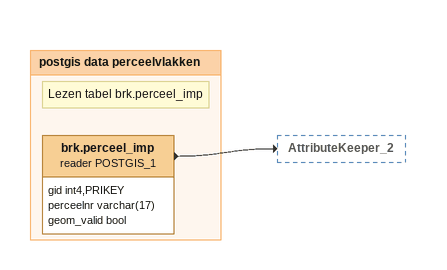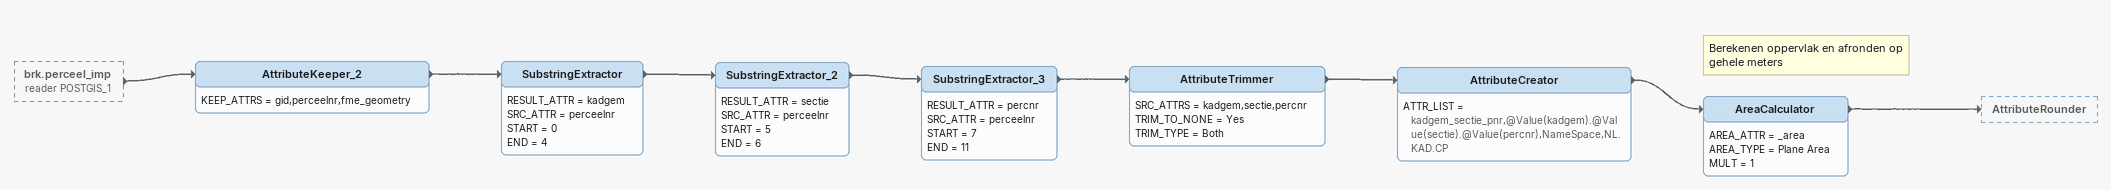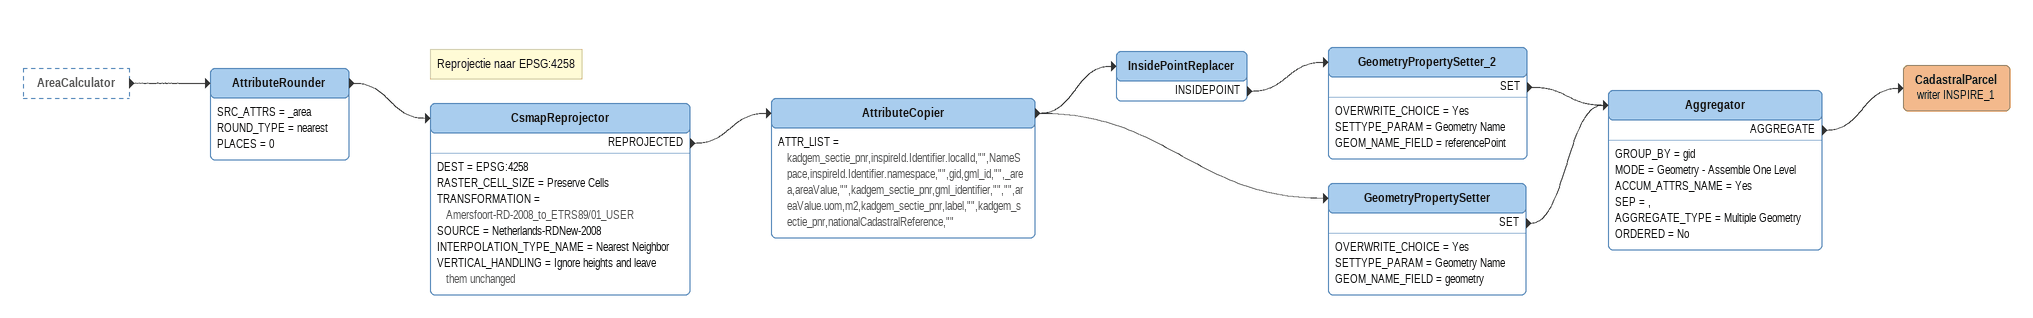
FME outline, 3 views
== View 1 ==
Bookmark: postgis data perceelvlakken
Note: Lezen tabel brk.perceel_imp
brk.perceel_imp (reader POSTGIS_1)
    attributes: gid int4,PRIKEY, perceelnr varchar(17), geom_valid bool
    -> AttributeKeeper_2

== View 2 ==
brk.perceel_imp (reader POSTGIS_1) [outside]
    -> AttributeKeeper_2
AttributeKeeper_2
    KEEP_ATTRS = gid,perceelnr,fme_geometry
    -> SubstringExtractor
SubstringExtractor
    RESULT_ATTR = kadgem
    SRC_ATTR = perceelnr
    START = 0
    END = 4
    -> SubstringExtractor_2
SubstringExtractor_2
    RESULT_ATTR = sectie
    SRC_ATTR = perceelnr
    START = 5
    END = 6
    -> SubstringExtractor_3
SubstringExtractor_3
    RESULT_ATTR = percnr
    SRC_ATTR = perceelnr
    START = 7
    END = 11
    -> AttributeTrimmer
AttributeTrimmer
    SRC_ATTRS = kadgem,sectie,percnr
    TRIM_TO_NONE = Yes
    TRIM_TYPE = Both
    -> AttributeCreator
AttributeCreator
    ATTR_LIST = kadgem_sectie_pnr,@Value(kadgem).@Value(sectie).@Value(percnr),NameSpace,NL.KAD.CP
    -> AreaCalculator
Note: Berekenen oppervlak en afronden op gehele meters
AreaCalculator
    AREA_ATTR = _area
    AREA_TYPE = Plane Area
    MULT = 1
    -> AttributeRounder

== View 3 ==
AreaCalculator [outside]
    -> AttributeRounder
AttributeRounder
    SRC_ATTRS = _area
    ROUND_TYPE = nearest
    PLACES = 0
    -> CsmapReprojector
Note: Reprojectie naar EPSG:4258
CsmapReprojector
    DEST = EPSG:4258
    RASTER_CELL_SIZE = Preserve Cells
    TRANSFORMATION = Amersfoort-RD-2008_to_ETRS89/01_USER
    SOURCE = Netherlands-RDNew-2008
    INTERPOLATION_TYPE_NAME = Nearest Neighbor
    VERTICAL_HANDLING = Ignore heights and leave them unchanged
    REPROJECTED -> AttributeCopier
AttributeCopier
    ATTR_LIST = kadgem_sectie_pnr,inspireId.Identifier.localId,"",NameSpace,inspireId.Identifier.namespace,"",gid,gml_id,"",_area,areaValue,"",kadgem_sectie_pnr,gml_identifier,"","",areaValue.uom,m2,kadgem_sectie_pnr,label,"",kadgem_sectie_pnr,nationalCadastralReference,""
    -> InsidePointReplacer
    -> GeometryPropertySetter
InsidePointReplacer
    INSIDEPOINT -> GeometryPropertySetter_2
GeometryPropertySetter_2
    OVERWRITE_CHOICE = Yes
    SETTYPE_PARAM = Geometry Name
    GEOM_NAME_FIELD = referencePoint
    SET -> Aggregator
GeometryPropertySetter
    OVERWRITE_CHOICE = Yes
    SETTYPE_PARAM = Geometry Name
    GEOM_NAME_FIELD = geometry
    SET -> Aggregator
Aggregator
    GROUP_BY = gid
    MODE = Geometry - Assemble One Level
    ACCUM_ATTRS_NAME = Yes
    SEP = ,
    AGGREGATE_TYPE = Multiple Geometry
    ORDERED = No
    AGGREGATE -> CadastralParcel (writer INSPIRE_1)
CadastralParcel (writer INSPIRE_1)
